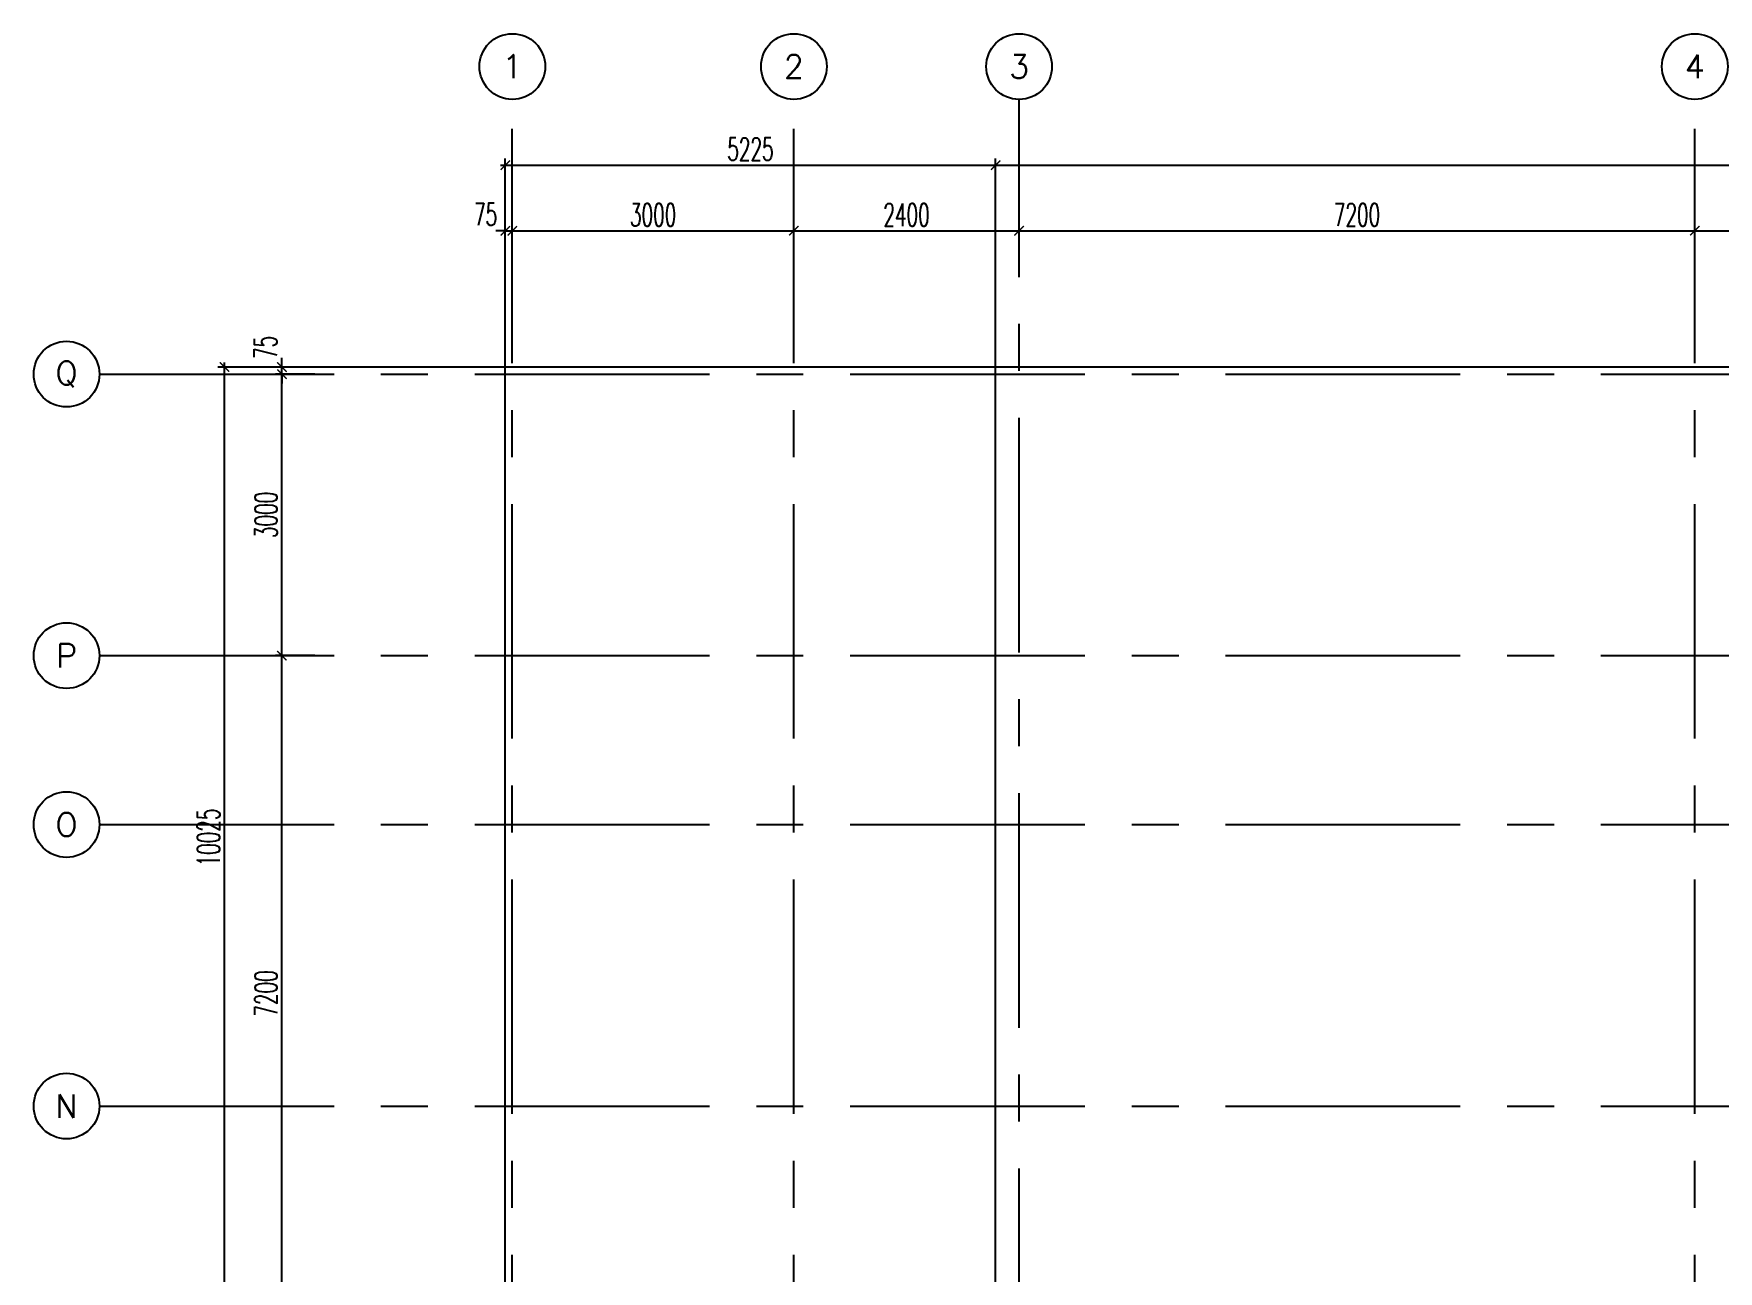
# Model space of a CAD drawing. Extents: x -0.3 to 91.9, y -1.1 to 78.4.
# Drawn here: x -0.35 to 17.6, y 65.21 to 78.4 of the extents above; entities that cross this region are included whole.
import ezdxf
from ezdxf.enums import TextEntityAlignment as Align

# ---------------------------------------------------------------- set-up
doc = ezdxf.new("R2010")
doc.units = 0
doc.header["$MEASUREMENT"] = 0
doc.header["$PDMODE"] = 34
doc.linetypes.add('CENTERX2', pattern=[4, 2.5, -0.5, 0.5, -0.5])
doc.layers.get('0').update_dxf_attribs({"linetype": 'CONTINUOUS'})
doc.layers.get('DEFPOINTS').update_dxf_attribs({"linetype": 'CONTINUOUS'})
for name, color, linetype in [('AX-CR', 11, 'CONTINUOUS'), ('AX-DIM', 11, 'CONTINUOUS'), ('AX-TXT', 2, 'CONTINUOUS'), ('AXES', 11, 'CENTERX2')]:
    doc.layers.add(name, color=color, linetype=linetype)
doc.styles.add('ROMANS', font='ROMANS.shx', dxfattribs={"width": 0.6})
doc.dimstyles.new('STANDARD in', dxfattribs={"dimtxt": 0.24, "dimasz": 0.1, "dimexe": 0.07, "dimexo": 0.05, "dimgap": 0.05, "dimtad": 1, "dimdec": 0, "dimlfac": 1000, "dimzin": 0, "dimdsep": 46, "dimtxsty": 'ROMANS', "dimblk": 'ARCHTICK', "dimcen": 0.05, "dimdle": 0.05, "dimclrd": 7, "dimclre": 7, "dimclrt": 2, "dimadec": 0, "dimazin": 0, "dimtfac": 1, "dimtdec": 0, "dimtmove": 2, "dimatfit": 3, "dimldrblk": 'ARCHTICK', "dimfxl": 0, "dimtolj": 1, "dimtzin": 0, "dimarcsym": 0})

# ---------------------------------------------------------------- blocks, each defined once
blk = doc.blocks.new('_ARCHTICK')
at = {"color": 0, "linetype": 'ByBlock', "const_width": 0.15}
blk.add_lwpolyline([(-0.5, -0.5), (0.5, 0.5)], dxfattribs=at)
blk = doc.blocks.new('*D185')
at = {"layer": 'AX-DIM', "color": 7, "lineweight": -2, "ltscale": 0.3}
for p, q in [((9.9, 76.648), (9.9, 77.068)), ((85.309, 71.455), (85.309, 77.068)), ((9.85, 76.998), (85.359, 76.998))]:
    blk.add_line(p, q, dxfattribs=at)
at = {"layer": 'DEFPOINTS', "color": 0, "ltscale": 0.3}
for p in [(85.309, 76.998), (9.9, 76.598), (85.309, 71.405)]:
    blk.add_point(p, dxfattribs=at)
at = {"layer": 'AX-DIM', "color": 7, "lineweight": -2, "ltscale": 0.3, "xscale": 0.1, "yscale": 0.1, "zscale": 0.1, "rotation": 180}
blk.add_blockref('_ARCHTICK', (9.9, 76.998), dxfattribs=at)
at = {"layer": 'AX-DIM', "color": 7, "lineweight": -2, "ltscale": 0.3, "xscale": 0.1, "yscale": 0.1, "zscale": 0.1}
blk.add_blockref('_ARCHTICK', (85.309, 76.998), dxfattribs=at)
at = {"layer": 'AX-DIM', "color": 2, "ltscale": 0.3, "insert": (47.605, 77.168), "char_height": 0.24, "attachment_point": 5, "style": 'ROMANS'}
blk.add_mtext('\\A1;75409', dxfattribs=at)
blk = doc.blocks.new('AXL')
at = {"layer": 'AX-CR'}
blk.add_circle((-350, 0), 350, dxfattribs=at)
at = {"layer": 'AX-TXT', "style": 'ROMANS'}
blk.add_attdef('AX', text='', height=250, dxfattribs=at).set_placement((-350, 0), align=Align.MIDDLE)
blk = doc.blocks.new('AXU')
at = {"layer": 'AX-CR'}
blk.add_circle((0, 350), 350, dxfattribs=at)
at = {"layer": 'AX-TXT', "style": 'ROMANS'}
blk.add_attdef('AX', text='', height=250, dxfattribs=at).set_placement((0, 350), align=Align.MIDDLE)
blk = doc.blocks.new('*D145')
at = {"layer": 'AX-DIM', "color": 7, "lineweight": -2, "ltscale": 0.3}
for p, q in [((4.7, 76.298), (7.8, 76.298)), ((4.75, 75.948), (4.75, 76.368)), ((7.75, 75.948), (7.75, 76.368))]:
    blk.add_line(p, q, dxfattribs=at)
at = {"layer": 'DEFPOINTS', "color": 0, "ltscale": 0.3}
for p in [(7.75, 76.298), (4.75, 75.898), (7.75, 75.898)]:
    blk.add_point(p, dxfattribs=at)
at = {"layer": 'AX-DIM', "color": 7, "lineweight": -2, "ltscale": 0.3, "xscale": 0.1, "yscale": 0.1, "zscale": 0.1, "rotation": 180}
blk.add_blockref('_ARCHTICK', (4.75, 76.298), dxfattribs=at)
at = {"layer": 'AX-DIM', "color": 7, "lineweight": -2, "ltscale": 0.3, "xscale": 0.1, "yscale": 0.1, "zscale": 0.1}
blk.add_blockref('_ARCHTICK', (7.75, 76.298), dxfattribs=at)
at = {"layer": 'AX-DIM', "color": 2, "ltscale": 0.3, "insert": (6.25, 76.468), "char_height": 0.24, "attachment_point": 5, "style": 'ROMANS'}
blk.add_mtext('\\A1;3000', dxfattribs=at)
blk = doc.blocks.new('*D146')
at = {"layer": 'AX-DIM', "color": 7, "lineweight": -2, "ltscale": 0.3}
for p, q in [((7.7, 76.298), (10.2, 76.298)), ((7.75, 75.948), (7.75, 76.368)), ((10.15, 75.948), (10.15, 76.368))]:
    blk.add_line(p, q, dxfattribs=at)
at = {"layer": 'DEFPOINTS', "color": 0, "ltscale": 0.3}
for p in [(10.15, 76.298), (7.75, 75.898), (10.15, 75.898)]:
    blk.add_point(p, dxfattribs=at)
at = {"layer": 'AX-DIM', "color": 7, "lineweight": -2, "ltscale": 0.3, "xscale": 0.1, "yscale": 0.1, "zscale": 0.1, "rotation": 180}
blk.add_blockref('_ARCHTICK', (7.75, 76.298), dxfattribs=at)
at = {"layer": 'AX-DIM', "color": 7, "lineweight": -2, "ltscale": 0.3, "xscale": 0.1, "yscale": 0.1, "zscale": 0.1}
blk.add_blockref('_ARCHTICK', (10.15, 76.298), dxfattribs=at)
at = {"layer": 'AX-DIM', "color": 2, "ltscale": 0.3, "insert": (8.95, 76.468), "char_height": 0.24, "attachment_point": 5, "style": 'ROMANS'}
blk.add_mtext('\\A1;2400', dxfattribs=at)
blk = doc.blocks.new('*D147')
at = {"layer": 'AX-DIM', "color": 7, "lineweight": -2, "ltscale": 0.3}
for p, q in [((10.1, 76.298), (17.4, 76.298)), ((10.15, 75.948), (10.15, 76.368)), ((17.35, 75.948), (17.35, 76.368))]:
    blk.add_line(p, q, dxfattribs=at)
at = {"layer": 'DEFPOINTS', "color": 0, "ltscale": 0.3}
for p in [(17.35, 76.298), (10.15, 75.898), (17.35, 75.898)]:
    blk.add_point(p, dxfattribs=at)
at = {"layer": 'AX-DIM', "color": 7, "lineweight": -2, "ltscale": 0.3, "xscale": 0.1, "yscale": 0.1, "zscale": 0.1, "rotation": 180}
blk.add_blockref('_ARCHTICK', (10.15, 76.298), dxfattribs=at)
at = {"layer": 'AX-DIM', "color": 7, "lineweight": -2, "ltscale": 0.3, "xscale": 0.1, "yscale": 0.1, "zscale": 0.1}
blk.add_blockref('_ARCHTICK', (17.35, 76.298), dxfattribs=at)
at = {"layer": 'AX-DIM', "color": 2, "ltscale": 0.3, "insert": (13.75, 76.468), "char_height": 0.24, "attachment_point": 5, "style": 'ROMANS'}
blk.add_mtext('\\A1;7200', dxfattribs=at)
blk = doc.blocks.new('*D148')
at = {"layer": 'AX-DIM', "color": 7, "lineweight": -2, "ltscale": 0.3}
for p, q in [((17.3, 76.298), (24.6, 76.298)), ((17.35, 75.948), (17.35, 76.368)), ((24.55, 75.948), (24.55, 76.368))]:
    blk.add_line(p, q, dxfattribs=at)
at = {"layer": 'DEFPOINTS', "color": 0, "ltscale": 0.3}
for p in [(24.55, 76.298), (17.35, 75.898), (24.55, 75.898)]:
    blk.add_point(p, dxfattribs=at)
at = {"layer": 'AX-DIM', "color": 7, "lineweight": -2, "ltscale": 0.3, "xscale": 0.1, "yscale": 0.1, "zscale": 0.1, "rotation": 180}
blk.add_blockref('_ARCHTICK', (17.35, 76.298), dxfattribs=at)
at = {"layer": 'AX-DIM', "color": 7, "lineweight": -2, "ltscale": 0.3, "xscale": 0.1, "yscale": 0.1, "zscale": 0.1}
blk.add_blockref('_ARCHTICK', (24.55, 76.298), dxfattribs=at)
at = {"layer": 'AX-DIM', "color": 2, "ltscale": 0.3, "insert": (20.95, 76.468), "char_height": 0.24, "attachment_point": 5, "style": 'ROMANS'}
blk.add_mtext('\\A1;7200', dxfattribs=at)
blk = doc.blocks.new('*D160')
at = {"layer": 'AX-DIM', "color": 7, "lineweight": -2, "ltscale": 0.3}
for p, q in [((2.645, 74.77), (2.225, 74.77)), ((2.295, 71.72), (2.295, 74.82)), ((2.645, 71.77), (2.225, 71.77))]:
    blk.add_line(p, q, dxfattribs=at)
at = {"layer": 'DEFPOINTS', "color": 0, "ltscale": 0.3}
for p in [(2.295, 74.77), (2.695, 74.77), (2.695, 71.77)]:
    blk.add_point(p, dxfattribs=at)
at = {"layer": 'AX-DIM', "color": 7, "lineweight": -2, "ltscale": 0.3, "xscale": 0.1, "yscale": 0.1, "zscale": 0.1}
for p, rotation in [((2.295, 74.77), 90), ((2.295, 71.77), 270)]:
    blk.add_blockref('_ARCHTICK', p, dxfattribs=dict(at, rotation=rotation))
at = {"layer": 'AX-DIM', "color": 2, "ltscale": 0.3, "insert": (2.125, 73.27), "char_height": 0.24, "attachment_point": 5, "rotation": 90, "style": 'ROMANS'}
blk.add_mtext('\\A1;3000', dxfattribs=at)
blk = doc.blocks.new('*D161')
at = {"layer": 'AX-DIM', "color": 7, "lineweight": -2, "ltscale": 0.3}
for p, q in [((2.295, 64.52), (2.295, 71.82)), ((2.645, 71.77), (2.225, 71.77)), ((2.645, 64.57), (2.225, 64.57))]:
    blk.add_line(p, q, dxfattribs=at)
at = {"layer": 'DEFPOINTS', "color": 0, "ltscale": 0.3}
for p in [(2.295, 71.77), (2.695, 71.77), (2.695, 64.57)]:
    blk.add_point(p, dxfattribs=at)
at = {"layer": 'AX-DIM', "color": 7, "lineweight": -2, "ltscale": 0.3, "xscale": 0.1, "yscale": 0.1, "zscale": 0.1}
for p, rotation in [((2.295, 71.77), 90), ((2.295, 64.57), 270)]:
    blk.add_blockref('_ARCHTICK', p, dxfattribs=dict(at, rotation=rotation))
at = {"layer": 'AX-DIM', "color": 2, "ltscale": 0.3, "insert": (2.125, 68.17), "char_height": 0.24, "attachment_point": 5, "rotation": 90, "style": 'ROMANS'}
blk.add_mtext('\\A1;7200', dxfattribs=at)
blk = doc.blocks.new('*D179')
at = {"layer": 'AX-DIM', "color": 7, "lineweight": -2, "ltscale": 0.3}
for p, q in [((4.675, 40.87), (4.675, 77.068)), ((9.9, 64.87), (9.9, 77.068)), ((4.625, 76.998), (9.95, 76.998))]:
    blk.add_line(p, q, dxfattribs=at)
at = {"layer": 'DEFPOINTS', "color": 0, "ltscale": 0.3}
for p in [(9.9, 76.998), (9.9, 64.82), (4.675, 40.82)]:
    blk.add_point(p, dxfattribs=at)
at = {"layer": 'AX-DIM', "color": 7, "lineweight": -2, "ltscale": 0.3, "xscale": 0.1, "yscale": 0.1, "zscale": 0.1, "rotation": 180}
blk.add_blockref('_ARCHTICK', (4.675, 76.998), dxfattribs=at)
at = {"layer": 'AX-DIM', "color": 7, "lineweight": -2, "ltscale": 0.3, "xscale": 0.1, "yscale": 0.1, "zscale": 0.1}
blk.add_blockref('_ARCHTICK', (9.9, 76.998), dxfattribs=at)
at = {"layer": 'AX-DIM', "color": 2, "ltscale": 0.3, "insert": (7.287, 77.168), "char_height": 0.24, "attachment_point": 5, "style": 'ROMANS'}
blk.add_mtext('\\A1;5225', dxfattribs=at)
blk = doc.blocks.new('*D180')
at = {"layer": 'AX-DIM', "color": 7, "lineweight": -2, "ltscale": 0.3}
for p, q in [((4.675, 76.298), (4.575, 76.298)), ((4.675, 75.948), (4.675, 76.368)), ((4.675, 76.298), (4.75, 76.298)), ((4.75, 75.948), (4.75, 76.368)), ((4.75, 76.298), (4.85, 76.298))]:
    blk.add_line(p, q, dxfattribs=at)
at = {"layer": 'DEFPOINTS', "color": 0, "ltscale": 0.3}
for p in [(4.75, 76.298), (4.675, 75.898), (4.75, 75.898)]:
    blk.add_point(p, dxfattribs=at)
at = {"layer": 'AX-DIM', "color": 7, "lineweight": -2, "ltscale": 0.3, "xscale": 0.1, "yscale": 0.1, "zscale": 0.1}
blk.add_blockref('_ARCHTICK', (4.675, 76.298), dxfattribs=at)
at = {"layer": 'AX-DIM', "color": 7, "lineweight": -2, "ltscale": 0.3, "xscale": 0.1, "yscale": 0.1, "zscale": 0.1, "rotation": 180}
blk.add_blockref('_ARCHTICK', (4.75, 76.298), dxfattribs=at)
at = {"layer": 'AX-DIM', "color": 2, "ltscale": 0.3, "insert": (4.465, 76.473), "char_height": 0.24, "attachment_point": 5, "style": 'ROMANS'}
blk.add_mtext('\\A1;75', dxfattribs=at)
blk = doc.blocks.new('*D181')
at = {"layer": 'AX-DIM', "color": 7, "lineweight": -2, "ltscale": 0.3}
for p, q in [((1.683, 64.77), (1.683, 74.895)), ((42.065, 74.845), (1.613, 74.845)), ((2.333, 64.82), (1.613, 64.82))]:
    blk.add_line(p, q, dxfattribs=at)
at = {"layer": 'DEFPOINTS', "color": 0, "ltscale": 0.3}
for p in [(1.683, 74.845), (42.115, 74.845), (2.383, 64.82)]:
    blk.add_point(p, dxfattribs=at)
at = {"layer": 'AX-DIM', "color": 7, "lineweight": -2, "ltscale": 0.3, "xscale": 0.1, "yscale": 0.1, "zscale": 0.1}
for p, rotation in [((1.683, 74.845), 90), ((1.683, 64.82), 270)]:
    blk.add_blockref('_ARCHTICK', p, dxfattribs=dict(at, rotation=rotation))
at = {"layer": 'AX-DIM', "color": 2, "ltscale": 0.3, "insert": (1.513, 69.832), "char_height": 0.24, "attachment_point": 5, "rotation": 90, "style": 'ROMANS'}
blk.add_mtext('\\A1;10025', dxfattribs=at)
blk = doc.blocks.new('*D182')
at = {"layer": 'AX-DIM', "color": 7, "lineweight": -2, "ltscale": 0.3}
for p, q in [((2.295, 74.845), (2.295, 74.945)), ((2.645, 74.845), (2.225, 74.845)), ((2.645, 74.77), (2.225, 74.77)), ((2.295, 74.77), (2.295, 74.845)), ((2.295, 74.77), (2.295, 74.67))]:
    blk.add_line(p, q, dxfattribs=at)
at = {"layer": 'DEFPOINTS', "color": 0, "ltscale": 0.3}
for p in [(2.295, 74.845), (2.695, 74.845), (2.695, 74.77)]:
    blk.add_point(p, dxfattribs=at)
at = {"layer": 'AX-DIM', "color": 7, "lineweight": -2, "ltscale": 0.3, "xscale": 0.1, "yscale": 0.1, "zscale": 0.1}
for p, rotation in [((2.295, 74.845), 270), ((2.295, 74.77), 90)]:
    blk.add_blockref('_ARCHTICK', p, dxfattribs=dict(at, rotation=rotation))
at = {"layer": 'AX-DIM', "color": 2, "ltscale": 0.3, "insert": (2.12, 75.055), "char_height": 0.24, "attachment_point": 5, "rotation": 90, "style": 'ROMANS'}
blk.add_mtext('\\A1;75', dxfattribs=at)

msp = doc.modelspace()

# ---------------------------------------------------------------- linework, layer by layer
at = {"layer": 'AXES'}
for p, q in [((4.75, -1.1143), (4.75, 77.6984)), ((7.75, -1.1143), (7.75, 77.6984)), ((10.15, 43.805), (10.15, 77.6984)), ((17.35, -1.1143), (17.35, 77.6984)), ((0.35, 74.77), (68.39, 74.77)), ((0.35, 71.77), (68.39, 71.77)), ((0.35, 69.97), (68.39, 69.97)), ((0.35, 66.97), (68.39, 66.97))]:
    msp.add_line(p, q, dxfattribs=at)

# ---------------------------------------------------------------- block references
at = {"layer": 'AXES', "xscale": 0.0009999999892897904, "yscale": 0.000999999996565748, "zscale": 0.001}
for name, p, values in [('AXU', (4.75, 77.6984), {'AX': '1'}), ('AXU', (7.75, 77.6984), {'AX': '2'}), ('AXU', (10.15, 77.6984), {'AX': '3'}), ('AXU', (17.35, 77.6984), {'AX': '4'}), ('AXL', (0.35, 74.77), {'AX': 'Q'}), ('AXL', (0.35, 71.77), {'AX': 'P'}), ('AXL', (0.35, 69.97), {'AX': 'O'}), ('AXL', (0.35, 66.97), {'AX': 'N'})]:
    msp.add_blockref(name, p, dxfattribs=at).add_auto_attribs(values)

# ---------------------------------------------------------------- dimensions: what is measured, and where the dimension line sits
at = {"layer": 'AX-DIM'}
for base, p1, p2, picture, middle in [((9.9, 76.9984), (4.675, 40.82), (9.9, 64.82), '*D179', (7.2875, 77.1684)), ((85.3092, 76.9984), (9.9, 76.5984), (85.3092, 71.4052), '*D185', (47.6046, 77.1684)), ((7.75, 76.2984), (4.75, 75.8984), (7.75, 75.8984), '*D145', (6.25, 76.4684)), ((10.15, 76.2984), (7.75, 75.8984), (10.15, 75.8984), '*D146', (8.95, 76.4684)), ((17.35, 76.2984), (10.15, 75.8984), (17.35, 75.8984), '*D147', (13.75, 76.4684)), ((24.55, 76.2984), (17.35, 75.8984), (24.55, 75.8984), '*D148', (20.95, 76.4684))]:
    dim = msp.add_linear_dim(base=base, p1=p1, p2=p2, dimstyle='STANDARD in', dxfattribs=at)
    dim.commit()
    dim.dimension.update_dxf_attribs({"geometry": picture, "text_midpoint": middle})
dim = msp.add_linear_dim(base=(4.75, 76.2984), p1=(4.675, 75.8984), p2=(4.75, 75.8984), dimstyle='STANDARD in', dxfattribs=at)
dim.commit()
dim.dimension.update_dxf_attribs({"geometry": '*D180', "text_midpoint": (4.4652, 76.4734), "dimtype": 160})
dim = msp.add_linear_dim(base=(2.2948, 74.845), p1=(2.6948, 74.77), p2=(2.6948, 74.845), angle=90, dimstyle='STANDARD in', dxfattribs=at)
dim.commit()
dim.dimension.update_dxf_attribs({"geometry": '*D182', "text_midpoint": (2.1198, 75.0549), "dimtype": 160})
for base, p1, p2, picture, middle in [((1.6833, 74.845), (2.3833, 64.82), (42.115, 74.845), '*D181', (1.5133, 69.8325)), ((2.2948, 74.77), (2.6948, 71.77), (2.6948, 74.77), '*D160', (2.1248, 73.27)), ((2.2948, 71.77), (2.6948, 64.57), (2.6948, 71.77), '*D161', (2.1248, 68.17))]:
    dim = msp.add_linear_dim(base=base, p1=p1, p2=p2, angle=90, dimstyle='STANDARD in', dxfattribs=at)
    dim.commit()
    dim.dimension.update_dxf_attribs({"geometry": picture, "text_midpoint": middle})

doc.saveas('drawing.dxf')
